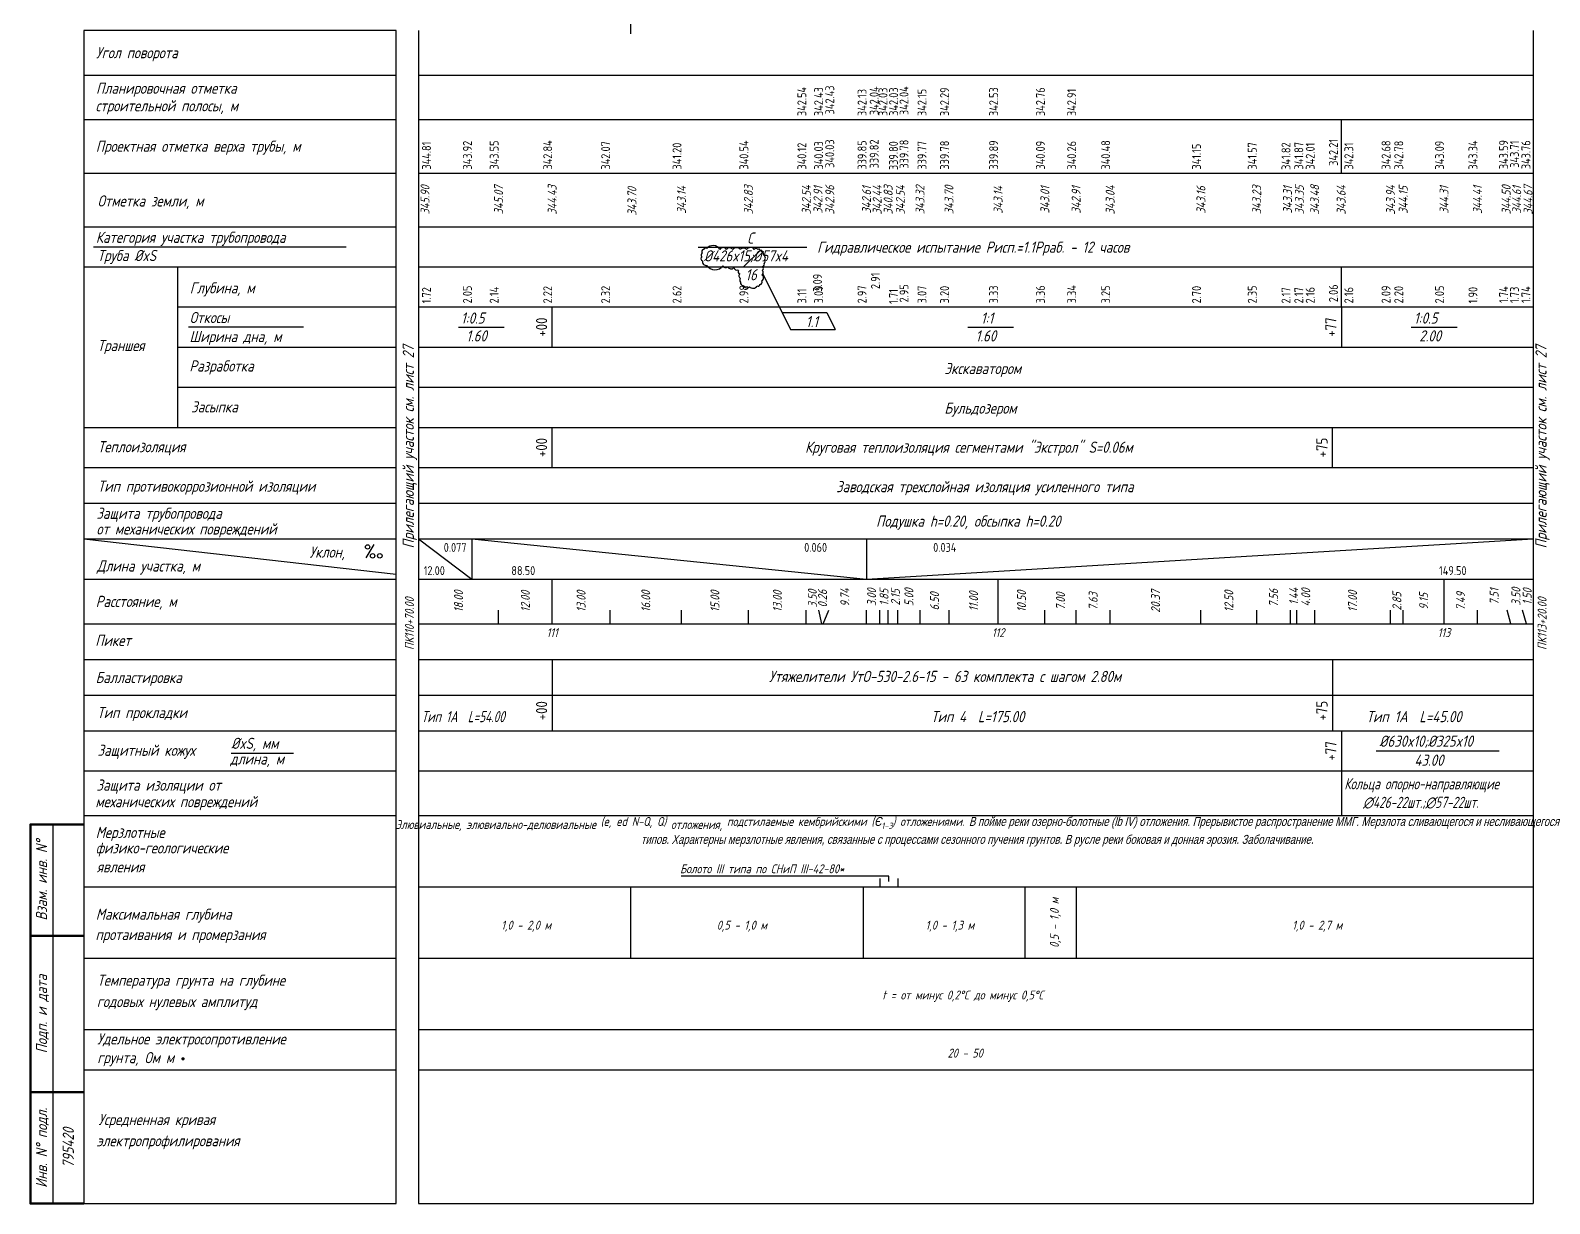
# Model space of a CAD drawing. Extents: x 32 to 1138, y -41 to 702.
# Drawn here: x 32.5 to 373.2, y 32.3 to 295.3 of the extents above; entities that cross this region are included whole.
import ezdxf
from ezdxf.enums import TextEntityAlignment as Align

# ---------------------------------------------------------------- set-up
doc = ezdxf.new("R2010")
doc.units = 0
for name, color, linetype in [('Глубина траншеи', 7, 'Continuous'), ('изм.1', 232, 'Continuous'), ('Отметки верха трубы', 7, 'Continuous'), ('Подвал', 7, 'Continuous'), ('ТХ-Л', 140, 'Continuous')]:
    doc.layers.add(name, color=color, linetype=linetype)
doc.layers.add('ИИ_ОФОРМЛЕНИЕ_025', color=7, linetype='Continuous', lineweight=25)
doc.layers.add('ИИ_ПРОФИЛЬ_025', color=7, linetype='Continuous', lineweight=25)
doc.styles.add('1', font='simplex.shx', dxfattribs={"width": 0.8, "height": 2})
doc.styles.add('VNIPISIMPLEXCUR', font='simplex.shx', dxfattribs={"width": 0.8, "oblique": 15})

# ---------------------------------------------------------------- blocks, each defined once
blk = doc.blocks.new('ИИ14001')
at = {"color": 0, "linetype": 'Continuous'}
blk.add_lwpolyline([(0, 0), (1.79, 3)], dxfattribs=at)
for centre in [(0.35, 2.48), (1.47, 0.48), (3.08, 0.48)]:
    blk.add_circle(centre, 0.5, dxfattribs=at)
blk = doc.blocks.new('ИИ04016')
at = {"color": 0, "linetype": 'Continuous', "lineweight": 25}
blk.add_lwpolyline([(-70, 0), (-70, -263), (0, -263), (0, 0), (-70, 0)], close=True, dxfattribs=at)
for points in [[(-70, -10), (0, -10)], [(-70, -20), (0, -20)], [(-70, -32), (0, -32)], [(-70, -44), (0, -44)], [(-67.81, -48.55), (-11.16, -48.55)], [(-70, -53), (0, -53)], [(-70, -53), (-49, -53)], [(-49, -53), (-49, -62)], [(-49, -53), (-49, -89)], [(-49, -62), (0, -62)], [(-46.58, -66.46), (-20.75, -66.46)], [(-49, -71), (0, -71)], [(-49, -80), (0, -80)], [(-70, -89), (0, -89)], [(-70, -98), (0, -98)], [(-70, -106), (0, -106)], [(-70, -114), (0, -114)], [(-70, -114), (0, -121.88)], [(-70, -123), (0, -123)], [(-70, -133), (0, -133)], [(-70, -141), (0, -141)], [(-70, -149), (0, -149)], [(-70, -157), (0, -157)], [(-36.98, -162.05), (-22.99, -162.05)], [(-70, -166), (0, -166)], [(-70, -176), (0, -176)], [(-70, -192), (0, -192)], [(-70, -208), (0, -208)], [(-70, -224), (0, -224)], [(-70, -233), (0, -233)]]:
    blk.add_lwpolyline(points, dxfattribs=at)
at = {"color": 0, "linetype": 'Continuous', "lineweight": 25, "const_width": 0.365}
blk.add_lwpolyline([(-47.96, -230.54, 1), (-47.59, -230.54, 1)], format="xyb", close=True, dxfattribs=at)
at = {"color": 0, "linetype": 'Continuous', "lineweight": 25}
blk.add_blockref('ИИ14001', (-6.73, -118.27), dxfattribs=at)
at = {"color": 0, "linetype": 'Continuous', "lineweight": 25, "style": 'VNIPISIMPLEXCUR', "oblique": 15, "width": 0.8}
for s, p in [('Угол поворота', (-67.27, -6.25)), ('Планировочная отметка', (-67.27, -14.2)), ('строительной полосы, м', (-67.37, -18.14)), ('Проектная отметка верха трубы, м', (-67.32, -27.21)), ('Отметка земли, м', (-66.93, -39.48)), ('Категория участка трубопровода', (-67.32, -47.63)), ('Труба %%CxS', (-66.97, -51.71)), ('Глубина, м', (-46.25, -58.97)), ('Откосы', (-46.27, -65.61)), ('Ширина дна, м', (-46.32, -69.87)), ('Траншея', (-66.96, -71.89)), ('Разработка', (-46.34, -76.48)), ('Засыпка', (-45.96, -85.63)), ('Теплоизоляция', (-66.89, -94.58)), ('Тип противокоррозионной изоляции', (-66.9, -103.42)), ('Защита трубопровода', (-67.2, -109.5)), ('от механических повреждений', (-67.17, -113.01)), ('Уклон,', (-19.4, -118.19)), ('Длина участка, м', (-67.09, -121.31)), ('Расстояние, м', (-67.34, -129.25)), ('Пикет', (-67.44, -137.99)), ('Балластировка', (-67.38, -146.3)), ('Тип прокладки', (-67.03, -154.17)), ('Защитный кожух', (-66.96, -162.63)), ('%%CxS, мм', (-36.96, -161.07)), ('длина, м', (-37.2, -164.57)), ('Защита изоляции от', (-67.18, -170.43)), ('механических повреждений', (-67.42, -174.14)), ('Мерзлотные', (-67.34, -181.03)), ('физико-геологические', (-67.34, -184.5)), ('явления', (-67.07, -188.74)), ('Максимальная глубина', (-67.33, -199.37)), ('протаивания и промерзания', (-67.4, -203.93)), ('Температура грунта на глубине', (-67.01, -214.18)), ('годовых нулевых амплитуд', (-67.11, -218.96)), ('Удельное электросопротивление', (-67, -227.33)), ('грунта, Ом м', (-67, -231.53)), ('Усредненная кривая', (-66.76, -245.4)), ('электропрофилирования', (-67.16, -250.15))]:
    blk.add_text(s, height=2.5, dxfattribs=at).set_placement(p)
blk = doc.blocks.new('ИИ02001')
at = {"color": 0, "linetype": 'Continuous', "lineweight": 50, "flags": 128}
for points in [[(0, 85), (-12, 85), (-12, 0), (0, 0)], [(-12, 60), (0, 60)], [(-12, 25), (0, 25)]]:
    blk.add_lwpolyline(points, dxfattribs=at)
at = {"color": 0, "linetype": 'Continuous', "lineweight": 25, "flags": 128}
blk.add_lwpolyline([(-7, 85), (-7, 0)], dxfattribs=at)
at = {"color": 0, "lineweight": 25, "style": 'VNIPISIMPLEXCUR', "oblique": 15, "width": 0.8}
for s, p in [('Взам. инв. N%%D', (-8.25, 72.5)), ('Подп. и дата', (-8.25, 42.5)), ('Инв. N%%d подл.', (-8.25, 12.5))]:
    blk.add_text(s, height=2.5, rotation=90, dxfattribs=at).set_placement(p, align=Align.CENTER)
at = {"color": 0, "lineweight": 25, "style": 'VNIPISIMPLEXCUR', "oblique": 15, "width": 0.8, "flags": 8}
for tag, p in [('А22', (-2.25, 72.5)), ('А20', (-2.25, 12.5))]:
    blk.add_attdef(tag, text='', height=2.5, rotation=90, dxfattribs=at).set_placement(p, align=Align.CENTER)

msp = doc.modelspace()

# ---------------------------------------------------------------- linework, layer by layer
at = {"layer": 'изм.1'}
msp.add_line((192.376, 242.348), (196.099, 245.969), dxfattribs=at)
msp.add_lwpolyline([(184.178, 246.446, 0.5205671), (183.432, 246.259, 0.5205671), (183.122, 245.391, 0.5205671), (183.06, 244.646, 0.5205671), (183.184, 243.653, 0.5205671), (184.178, 242.66, 0.5205671), (187.78, 242.598, 0.5205671), (188.836, 242.349, 0.5205671), (190.265, 242.163, 0.5205671), (191.134, 241.667, 0.5205671), (191.258, 241.481, 0.5205671), (191.569, 240.798, 0.5205671), (191.755, 239.743, 0.5205671), (191.755, 238.936, 0.5205671), (192.376, 238.129, 0.5205671), (193.743, 237.881, 0.5205671), (195.42, 238.067, 0.5205671), (196.103, 238.377, 0.5205671), (196.538, 239.184, 0.5205671), (196.538, 240.55, 0.5205671), (196.6, 241.543, 0.5205671), (196.662, 242.411, 0.5205671), (197.035, 243.156, 0.5205671), (197.097, 243.777, 0.5205671), (196.786, 245.08, 0.5205671), (196.786, 245.453, 0.5205671), (196.662, 245.701, 0.5205671), (196.165, 246.011, 0.5205671), (195.606, 246.259, 0.5205671), (194.799, 246.259, 0.5205671), (193.06, 246.197, 0.5205671), (191.693, 246.197, 0.5205671), (190.016, 246.197, 0.5205671), (188.588, 246.259, 0.5205671), (187.097, 246.259, 0.5205671)], format="xyb", close=True, dxfattribs=at)
for points in [[(196.757, 240.782), (202.921, 228.292), (212.921, 228.292)], [(201.07, 232.087), (211.07, 232.087), (212.921, 228.292)]]:
    msp.add_lwpolyline(points, dxfattribs=at)
at = {"layer": 'ИИ_ПРОФИЛЬ_025', "flags": 128}
for points in [[(167.054, 432.898), (167.054, 294.548)], [(119.485, 295.348), (119.485, 32.348)], [(369.485, 295.348), (369.485, 32.348)], [(119.485, 285.348), (369.485, 285.348)], [(119.485, 275.348), (369.485, 275.348)], [(119.485, 263.348), (369.485, 263.348)], [(119.485, 251.348), (369.485, 251.348)], [(119.485, 242.348), (369.485, 242.348)], [(119.485, 233.348), (369.485, 233.348)], [(119.485, 224.348), (369.485, 224.348)], [(119.485, 215.348), (369.485, 215.348)], [(119.485, 206.348), (369.485, 206.348)], [(119.485, 197.348), (369.485, 197.348)], [(119.485, 189.348), (369.485, 189.348)], [(119.485, 181.348), (369.485, 181.348)], [(119.485, 172.348), (369.485, 172.348)], [(149.485, 162.348), (149.485, 172.348)], [(249.485, 162.348), (249.485, 172.348)], [(349.485, 162.348), (349.485, 172.348)], [(137.485, 162.348), (137.485, 165.348)], [(162.485, 162.348), (162.485, 165.348)], [(178.485, 162.348), (178.485, 165.348)], [(193.485, 162.348), (193.485, 165.348)], [(206.485, 162.348), (206.485, 165.348)], [(209.985, 162.348), (209.284, 165.348)], [(210.245, 162.348), (211.526, 165.348)], [(219.985, 162.348), (219.985, 165.348)], [(219.985, 162.348), (219.985, 165.348)], [(222.985, 162.348), (222.985, 165.348)], [(224.835, 162.348), (224.835, 165.348)], [(224.835, 162.348), (224.835, 165.348)], [(226.985, 162.348), (226.985, 165.348)], [(231.985, 162.348), (231.985, 165.348)], [(238.485, 162.348), (238.485, 165.348)], [(259.985, 162.348), (259.985, 165.348)], [(266.985, 162.348), (266.985, 165.348)], [(274.615, 162.348), (274.615, 165.348)], [(294.985, 162.348), (294.985, 165.348)], [(307.485, 162.348), (307.485, 165.348)], [(315.045, 162.348), (315.045, 165.348)], [(316.485, 162.348), (316.485, 165.348)], [(320.485, 162.348), (320.485, 165.348)], [(337.485, 162.348), (337.485, 165.348)], [(340.335, 162.348), (340.335, 165.348)], [(356.975, 162.348), (356.975, 165.348)], [(364.485, 162.348), (363.661, 165.348)], [(367.985, 162.348), (367.051, 165.348)], [(119.485, 162.348), (369.485, 162.348)], [(119.485, 154.348), (369.485, 154.348)], [(119.485, 146.348), (369.485, 146.348)], [(119.485, 138.348), (369.485, 138.348)], [(119.485, 129.348), (369.485, 129.348)], [(119.485, 119.348), (369.485, 119.348)], [(224.971, 104.536), (224.971, 105.724), (178.397, 105.724)], [(119.485, 103.348), (369.485, 103.348)], [(167.054, 103.348), (167.054, 87.348)], [(219.197, 103.348), (219.197, 87.348)], [(222.985, 105.247), (222.985, 103.348)], [(226.985, 105.247), (226.985, 103.348)], [(255.494, 103.348), (255.494, 87.348)], [(266.985, 103.348), (266.985, 87.348)], [(119.485, 87.348), (369.485, 87.348)], [(119.485, 71.348), (369.485, 71.348)], [(119.485, 62.348), (369.485, 62.348)], [(119.485, 32.348), (369.485, 32.348)]]:
    msp.add_lwpolyline(points, dxfattribs=at)
at = {"layer": 'Подвал'}
for p, q in [((326.485, 233.348), (326.485, 224.348)), ((119.485, 181.348), (119.485, 172.348)), ((119.485, 181.348), (119.485, 172.348)), ((119.485, 181.348), (131.485, 172.348)), ((131.485, 181.348), (131.485, 172.348)), ((131.485, 181.348), (131.485, 172.348)), ((131.485, 181.348), (219.985, 172.348)), ((219.985, 181.348), (219.985, 172.348)), ((219.985, 181.348), (219.985, 172.348)), ((219.985, 172.348), (369.485, 181.348)), ((369.485, 181.348), (369.485, 172.348)), ((369.485, 181.348), (369.485, 172.348)), ((369.485, 138.348), (369.485, 129.348))]:
    msp.add_line(p, q, dxfattribs=at)
at = {"layer": 'ТХ-Л'}
msp.add_line((326.485, 233.348), (326.485, 224.348), dxfattribs=at)
for points in [[(326.485, 263.348), (326.485, 275.348)], [(182.2, 246.781), (206.588, 246.781)], [(326.485, 233.348), (326.485, 242.348)], [(128.453, 228.846), (138.71, 228.846)], [(242.671, 228.846), (252.928, 228.846)], [(342.147, 228.846), (352.404, 228.846)], [(326.485, 138.348), (326.485, 119.348)], [(334.265, 133.848), (361.886, 133.848)]]:
    msp.add_lwpolyline(points, dxfattribs=at)
at = {"layer": 'ТХ-Л', "ltscale": 100}
for points in [[(149.485, 224.348), (149.485, 233.348)], [(149.485, 197.348), (149.485, 206.348)], [(324.485, 197.348), (324.485, 206.348)], [(149.485, 154.348), (149.485, 138.348)], [(324.485, 154.348), (324.485, 138.348)]]:
    msp.add_lwpolyline(points, dxfattribs=at)

# ---------------------------------------------------------------- block references
at = {"layer": 'ИИ_ОФОРМЛЕНИЕ_025'}
ref = msp.add_blockref('ИИ02001', (44.485, 32.348), dxfattribs=at)
ref.add_attrib('А20', '795420', dxfattribs={"layer": '0', "lineweight": 25, "height": 2.5, "rotation": 90, "style": 'VNIPISIMPLEXCUR', "oblique": 15, "width": 0.8, "flags": 8}).set_placement((42.235, 44.848), align=Align.CENTER)
at = {"layer": 'ИИ_ПРОФИЛЬ_025'}
msp.add_blockref('ИИ04016', (114.485, 295.348), dxfattribs=at)

# ---------------------------------------------------------------- texts
at = {"layer": 'Глубина траншеи', "ltscale": 100, "char_height": 2, "style": '1'}
for s, insert, attachment_point, rotation in [('\\W0.800;\\W0.8;\\Q0.0;3.09', (209.985, 236.748), 7, 89.99998), ('\\W0.800;\\W0.8;\\Q0.0;2.91', (222.985, 237.357), 7, 89.99998), ('\\W0.800;\\W0.8;\\Q0.0;1.72', (120.303, 234.148), 1, 89.99998), ('\\W0.800;\\W0.8;\\Q0.0;2.05', (131.485, 234.148), 7, 89.99998), ('\\W0.800;\\W0.8;\\Q0.0;2.14', (137.485, 234.148), 7, 89.99998), ('\\W0.800;\\W0.8;\\Q0.0;2.22', (149.485, 234.148), 7, 89.99998), ('\\W0.800;\\W0.8;\\Q0.0;2.32', (162.485, 234.148), 7, 89.99998), ('\\W0.800;\\W0.8;\\Q0.0;2.62', (178.485, 234.148), 7, 89.99998), ('\\W0.800;\\W0.8;\\Q0.0;2.98', (193.485, 234.148), 7, 89.99998), ('\\W0.800;\\W0.8;\\Q0.0;3.11', (206.485, 234.148), 7, 89.99998), ('\\W0.800;\\W0.8;\\Q0.0;3.09', (210.245, 234.148), 7, 89.99998), ('\\W0.800;\\W0.8;\\Q0.0;2.97', (219.985, 234.148), 7, 89.99998), ('\\W0.800;\\W0.8;\\Q0.0;1.71', (227.026, 234.038), 7, 89.99998), ('\\W0.800;\\W0.8;\\Q0.0;2.95', (229.395, 234.367), 7, 89.99998), ('\\W0.800;\\W0.8;\\Q0.0;3.07', (233.424, 234.148), 7, 89.99998), ('\\W0.800;\\W0.8;\\Q0.0;3.20', (238.485, 234.148), 7, 89.99998), ('\\W0.800;\\W0.8;\\Q0.0;3.33', (249.485, 234.148), 7, 89.99998), ('\\W0.800;\\W0.8;\\Q0.0;3.36', (259.985, 234.148), 7, 89.99998), ('\\W0.800;\\W0.8;\\Q0.0;3.34', (266.985, 234.148), 7, 89.99998), ('\\W0.800;\\W0.8;\\Q0.0;3.25', (274.615, 234.148), 7, 89.99998), ('\\W0.800;\\W0.8;\\Q0.0;2.70', (294.985, 234.148), 7, 89.99998), ('\\W0.800;\\W0.8;\\Q0.0;2.35', (307.485, 234.148), 7, 89.99998), ('\\W0.800;\\W0.8;\\Q0.0;2.17', (315.045, 234.134), 7, 89.99998), ('\\W0.800;\\W0.8;\\Q0.0;2.17', (317.919, 234.148), 7, 89.99998), ('\\W0.800;\\W0.8;\\Q0.0;2.16', (320.485, 234.148), 7, 89.99998), ('\\W0.800;\\W0.8;\\Q0.0;2.06', (325.689, 234.423), 7, 89.99998), ('\\W0.800;\\W0.8;\\Q0.0;2.16', (329.136, 234.148), 7, 89.99998), ('\\W0.800;\\W0.8;\\Q0.0;2.09', (337.485, 234.148), 7, 89.99998), ('\\W0.800;\\W0.8;\\Q0.0;2.20', (340.335, 234.148), 7, 89.99998), ('\\W0.800;\\W0.8;\\Q0.0;2.05', (349.485, 234.148), 7, 89.99998), ('\\W0.800;\\W0.8;\\Q0.0;1.90', (356.975, 234.148), 7, 89.99998), ('\\W0.800;\\W0.8;\\Q0.0;1.74', (363.851, 234.238), 7, 89.99998), ('\\W0.800;\\W0.8;\\Q0.0;1.73', (366.287, 234.229), 7, 89.99998), ('\\W0.800;\\W0.8;\\Q0.0;1.74', (368.851, 234.238), 7, 90)]:
    msp.add_mtext(s, dxfattribs=dict(at, insert=insert, attachment_point=attachment_point, rotation=rotation))
at = {"layer": 'изм.1', "char_height": 2.5, "style": 'VNIPISIMPLEXCUR'}
for s, insert, attachment_point in [('16', (192.838, 241.828), 1), ('1.1', (209.093, 231.326), 3)]:
    msp.add_mtext_dynamic_manual_height_columns(s, width=6.56325, gutter_width=25, heights=[0], dxfattribs=dict(at, insert=insert, attachment_point=attachment_point))
at = {"layer": 'ИИ_ПРОФИЛЬ_025', "style": 'VNIPISIMPLEXCUR', "oblique": 15, "width": 0.8}
for s, p in [('345.90', (121.975, 257.348)), ('345.07', (138.485, 257.348)), ('344.43', (150.485, 257.348)), ('343.70', (168.383, 257.01)), ('343.14', (179.485, 257.348)), ('342.83', (194.485, 257.348)), ('342.54', (207.485, 257.348)), ('342.91', (210.093, 257.348)), ('342.96', (212.751, 257.348)), ('342.61', (220.985, 257.348)), ('342.44', (223.37, 257.348)), ('340.83', (225.835, 257.348)), ('342.54', (228.57, 257.348)), ('343.32', (232.985, 257.348)), ('343.70', (239.485, 257.348)), ('343.14', (250.485, 257.348)), ('343.01', (260.985, 257.348)), ('342.91', (267.985, 257.348)), ('343.04', (275.615, 257.348)), ('343.16', (295.985, 257.348)), ('343.23', (308.485, 257.348)), ('343.31', (315.392, 257.348)), ('343.35', (318.055, 257.348)), ('343.48', (321.485, 257.348)), ('343.94', (338.485, 257.348)), ('344.15', (341.335, 257.348)), ('344.31', (350.485, 257.348)), ('344.41', (357.975, 257.348)), ('344.50', (364.423, 257.348)), ('344.61', (366.792, 257.348)), ('344.67', (369.334, 257.348)), ('ПК110+70.00', (118.485, 162.348)), ('ПК113+20.00', (372.485, 162.348))]:
    msp.add_text(s, height=2, rotation=90, dxfattribs=at).set_placement(p, align=Align.CENTER)
for s, p in [('9.74', (215.115, 168.21)), ('3.00', (221.121, 168.264)), ('1.85', (223.91, 168.264)), ('2.15', (226.457, 168.264)), ('5.00', (229.485, 168.264)), ('1.44', (315.765, 168.464)), ('4.00', (318.485, 168.231)), ('7.51', (360.73, 168.403)), ('3.50', (365.609, 168.403)), ('1.50', (368.139, 168.403)), ('18.00', (128.485, 167.348)), ('12.00', (143.485, 167.348)), ('13.00', (155.985, 167.348)), ('16.00', (170.485, 167.348)), ('15.00', (185.985, 167.348)), ('13.00', (199.985, 167.348)), ('3.50', (207.836, 167.968)), ('0.26', (210.115, 167.968)), ('6.50', (235.235, 167.348)), ('11.00', (243.985, 167.348)), ('10.50', (254.735, 167.348)), ('7.00', (263.485, 167.348)), ('7.63', (270.8, 167.348)), ('20.37', (284.8, 167.348)), ('12.50', (301.235, 167.348)), ('7.56', (311.265, 168.094)), ('17.00', (328.985, 167.348)), ('2.85', (338.91, 167.348)), ('9.15', (344.91, 167.348)), ('7.49', (353.23, 167.348))]:
    msp.add_text(s, height=2, rotation=90, dxfattribs=at).set_placement(p, align=Align.MIDDLE_CENTER)
for s, p in [('111', (149.485, 159.348)), ('112', (249.485, 159.348)), ('113', (349.485, 159.348))]:
    msp.add_text(s, height=2, dxfattribs=at).set_placement(p, align=Align.CENTER)
msp.add_text('Болото III типа по СНиП III-42-80*', height=2, dxfattribs=at).set_placement((178.178, 106.4))
msp.add_text('0,5 - 1,0 м', height=2, rotation=90, dxfattribs=at).set_placement((261.12, 95.287), align=Align.TOP_CENTER)
for s, p in [('1,0 - 2,0 м', (143.66, 95.766)), ('0,5 - 1,0 м', (192.034, 95.766)), ('1,0 - 1,3 м', (238.673, 95.766)), ('1,0 - 2,7 м', (321.046, 95.766)), ('t = от минус 0,2%%DC до минус 0,5%%DC ', (242.123, 80.109)), ('20 - 50', (242.123, 67.083))]:
    msp.add_text(s, height=2, dxfattribs=at).set_placement(p, align=Align.TOP_CENTER)
at = {"layer": 'ИИ_ПРОФИЛЬ_025', "insert": (244.836, 118.33), "char_height": 2, "width": 246.42961, "attachment_point": 2, "style": 'VNIPISIMPLEXCUR'}
msp.add_mtext('Элювиальные, элювиально-делювиальные {\\A1;(e, ed N-Q, Q)} отложени{\\A1;я, подстилаемые кембрийскими (\\fArial|b0|i0|c204|p34;Є\\Fsimplex|c204;\\H0.7x;\\S^ 1-3;\\H1.4286x;) отложениями. \\Fc:\\3dservice\\simplex|c204;\\H0.99998x;В пойме реки озерно-болотные (lb IV) отложения. Прерывистое распространение ММГ. Мерзлота сливающегося и несливающегося типов. Характерны мерзлотные явления, связанные с процессами сезонного пучения грунтов. В русле реки боковая и донная эрозия. Заболачивание.}', dxfattribs=at)
at = {"layer": 'Отметки верха трубы', "ltscale": 100, "char_height": 2, "rotation": 89.99998, "style": '1'}
for s, insert, attachment_point in [('\\W0.800;\\W0.8;\\Q0.0;344.81', (120.303, 264.148), 1), ('\\W0.800;\\W0.8;\\Q0.0;343.92', (131.485, 264.148), 7), ('\\W0.800;\\W0.8;\\Q0.0;343.55', (137.485, 264.148), 7), ('\\W0.800;\\W0.8;\\Q0.0;342.84', (149.485, 264.148), 7), ('\\W0.800;\\W0.8;\\Q0.0;342.07', (162.485, 264.148), 7), ('\\W0.800;\\W0.8;\\Q0.0;341.20', (178.485, 264.148), 7), ('\\W0.800;\\W0.8;\\Q0.0;340.54', (193.485, 264.148), 7), ('\\W0.800;\\W0.8;\\Q0.0;340.12', (206.485, 264.148), 7), ('\\W0.800;\\W0.8;\\Q0.0;340.03', (210.245, 264.148), 7), ('\\W0.800;\\W0.8;\\Q0.0;340.03', (212.744, 264.533), 7), ('\\W0.800;\\W0.8;\\Q0.0;339.85', (219.985, 264.148), 7), ('\\W0.800;\\W0.8;\\Q0.0;339.82', (222.698, 264.426), 7), ('\\W0.800;\\W0.8;\\Q0.0;339.80', (227.026, 264.038), 7), ('\\W0.800;\\W0.8;\\Q0.0;339.78', (229.395, 264.367), 7), ('\\W0.800;\\W0.8;\\Q0.0;339.77', (233.424, 264.148), 7), ('\\W0.800;\\W0.8;\\Q0.0;339.78', (238.485, 264.148), 7), ('\\W0.800;\\W0.8;\\Q0.0;339.89', (249.485, 264.148), 7), ('\\W0.800;\\W0.8;\\Q0.0;340.09', (259.985, 264.148), 7), ('\\W0.800;\\W0.8;\\Q0.0;340.26', (266.985, 264.148), 7), ('\\W0.800;\\W0.8;\\Q0.0;340.48', (274.615, 264.148), 7), ('\\W0.800;\\W0.8;\\Q0.0;341.15', (294.985, 264.148), 7), ('\\W0.800;\\W0.8;\\Q0.0;341.57', (307.485, 264.148), 7), ('\\W0.800;\\W0.8;\\Q0.0;341.82', (315.045, 264.087), 7), ('\\W0.800;\\W0.8;\\Q0.0;341.87', (317.919, 264.148), 7), ('\\W0.800;\\W0.8;\\Q0.0;342.01', (320.485, 264.148), 7), ('\\W0.800;\\W0.8;\\Q0.0;342.21', (325.689, 264.984), 7), ('\\W0.800;\\W0.8;\\Q0.0;342.31', (329.136, 264.148), 7), ('\\W0.800;\\W0.8;\\Q0.0;342.68', (337.485, 264.148), 7), ('\\W0.800;\\W0.8;\\Q0.0;342.78', (340.335, 264.148), 7), ('\\W0.800;\\W0.8;\\Q0.0;343.09', (349.485, 264.148), 7), ('\\W0.800;\\W0.8;\\Q0.0;343.34', (356.975, 264.148), 7), ('\\W0.800;\\W0.8;\\Q0.0;343.59', (363.851, 264.238), 7), ('\\W0.800;\\W0.8;\\Q0.0;343.71', (366.287, 264.563), 7), ('\\W0.800;\\W0.8;\\Q0.0;343.76', (368.851, 264.238), 7)]:
    msp.add_mtext(s, dxfattribs=dict(at, insert=insert, attachment_point=attachment_point))
at = {"layer": 'Подвал', "ltscale": 100, "char_height": 2, "attachment_point": 7, "rotation": 90, "style": '1'}
for s, insert in [('\\W0.800;\\W0.8;\\Q0.0;342.43', (212.744, 276.514)), ('\\W0.800;\\W0.8;\\Q0.0;342.54', (206.485, 276.148)), ('\\W0.800;\\W0.8;\\Q0.0;342.43', (210.245, 276.148)), ('\\W0.800;\\W0.8;\\Q0.0;342.13', (219.985, 276.148)), ('\\W0.800;\\W0.8;\\Q0.0;342.04', (222.698, 276.35)), ('\\W0.800;\\W0.8;\\Q0.0;342.03', (224.677, 276.148)), ('\\W0.800;\\W0.8;\\Q0.0;342.03', (227.06, 276.199)), ('\\W0.800;\\W0.8;\\Q0.0;342.04', (229.395, 276.367)), ('\\W0.800;\\W0.8;\\Q0.0;342.15', (233.424, 276.148)), ('\\W0.800;\\W0.8;\\Q0.0;342.29', (238.485, 276.148)), ('\\W0.800;\\W0.8;\\Q0.0;342.53', (249.485, 276.148)), ('\\W0.800;\\W0.8;\\Q0.0;342.76', (259.985, 276.148)), ('\\W0.800;\\W0.8;\\Q0.0;342.91', (266.985, 276.148))]:
    msp.add_mtext(s, dxfattribs=dict(at, insert=insert))
at = {"layer": 'Подвал', "ltscale": 100, "char_height": 2, "style": '1'}
for s, insert, attachment_point in [('\\W0.800;\\W0.8;\\Q0.0;0.077', (130.285, 180.448), 3), ('\\W0.800;\\W0.8;\\Q0.0;0.060', (211.135, 180.448), 3), ('\\W0.800;\\W0.8;\\Q0.0;0.034', (234.935, 180.448), 1), ('\\W0.800;\\W0.8;\\Q0.0;12.00', (120.685, 173.248), 7), ('\\W0.800;\\W0.8;\\Q0.0;88.50', (140.335, 173.248), 7), ('\\W0.800;\\W0.8;\\Q0.0;149.50', (354.535, 173.248), 9)]:
    msp.add_mtext(s, dxfattribs=dict(at, insert=insert, attachment_point=attachment_point))
at = {"layer": 'ТХ-Л', "oblique": 15, "width": 0.8}
for s, height, rotation, style, p in [('343.64', 2, 90, 'VNIPISIMPLEXCUR', (327.422, 257.348)), ('Прилегающий участок см. лист 27', 2.5, 89.99998, '1', (118.485, 201.967)), ('Прилегающий участок см. лист 27', 2.5, 89.99998, '1', (372.485, 201.967))]:
    msp.add_text(s, height=height, rotation=rotation, dxfattribs=dict(at, style=style)).set_placement(p, align=Align.CENTER)
at = {"layer": 'ТХ-Л', "style": 'VNIPISIMPLEXCUR', "oblique": 15}
for s, width, p in [('С', 0.8, (193.236, 247.549)), ('%%C426x15;%%C57x4', 0.8, (183.544, 243.544)), ('Гидравлическое испытание Рисп.=1.1Рраб. - 12 часов', 0.8, (208.911, 245.506)), ('1:0.5', 0.8, (129.043, 229.614)), ('1:1', 0.8, (245.631, 229.614)), ('1:0.5', 0.8, (342.737, 229.614)), ('1.60', 0.8, (130.233, 225.609)), ('1.60', 0.8, (244.451, 225.609)), ('2.00', 0.8, (343.927, 225.609)), ('Экскаватором', 0.8, (237.452, 218.313)), ('Бульдозером', 0.8, (237.452, 209.422)), ('Тип 1А  L=54.00', 0.7, (120.187, 140.263)), ('Тип 4  L=175.00', 0.8, (234.453, 140.263)), ('Тип 1А  L=45.00', 0.8, (332.092, 140.263)), ('%%C630x10;%%C325x10', 0.8, (334.988, 134.765)), ('43.00', 0.8, (342.846, 130.489))]:
    msp.add_text(s, height=2.5, dxfattribs=dict(at, width=width)).set_placement(p)
at = {"layer": 'ТХ-Л', "char_height": 2.5, "attachment_point": 2, "rotation": 90, "style": 'VNIPISIMPLEXCUR'}
for s, insert in [('{\\Q0;+00}', (145.868, 228.846)), ('{\\Q0;+77}', (322.868, 228.846)), ('{\\Q0;+00}', (145.868, 201.846)), ('{\\Q0;+75}', (320.868, 201.846)), ('{\\Q0;+00}', (145.868, 142.846)), ('{\\Q0;+75}', (320.868, 142.846)), ('{\\Q0;+77}', (322.868, 133.846))]:
    msp.add_mtext(s, dxfattribs=dict(at, insert=insert))
at = {"layer": 'ТХ-Л', "char_height": 2.5, "attachment_point": 1, "style": 'VNIPISIMPLEXCUR'}
for s, insert, width in [('Круговая теплоизоляция сегментами "Экстрол" S=0.06м', (206.208, 203.155), 92.2332), ('Заводская трехслойная изоляция усиленного типа', (213.145, 194.316), 84.41854), ('{\\Fsimplex|c204;Подушка h=0.20, обсыпка h=0.20}', (222.144, 186.599), 84.41854), ('\\pi0.59301;Утяжелители УтО-530-2.6-15 - 63 комплекта с шагом 2.80м', (197.525, 151.78), 105.6326)]:
    msp.add_mtext(s, dxfattribs=dict(at, insert=insert, width=width))
at = {"layer": 'ТХ-Л', "insert": (323.58, 127.717), "char_height": 2.5, "attachment_point": 1, "style": 'VNIPISIMPLEXCUR'}
msp.add_mtext_dynamic_manual_height_columns('\\pi3.5588;{\\W0.7;Кольца опорно-направляющие   \\P\\pi7.7441;∅426-22шт.;∅57-22шт.}', width=49.35335, gutter_width=12.5, heights=[0], dxfattribs=at)

doc.saveas('drawing.dxf')
